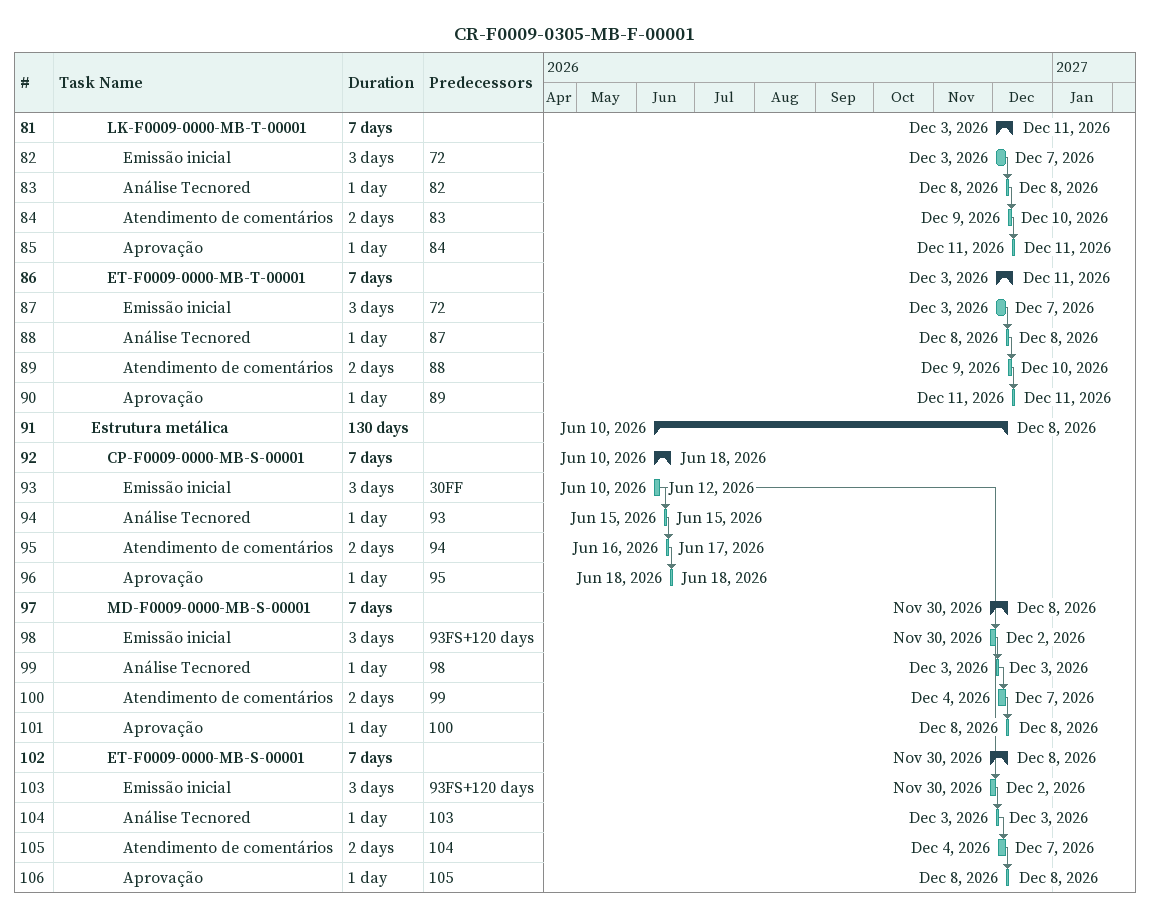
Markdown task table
CR-F0009-0305-MB-F-00001

| ID | Level | Task | Duration | Start | Finish | Predecessors |
|---|---|---|---|---|---|---|
| 81 | 4 | **LK-F0009-0000-MB-T-00001** | 7d | 2026-12-03 | 2026-12-11 |  |
| 82 | 5 | Emissão inicial | 3d | 2026-12-03 | 2026-12-07 | 72 |
| 83 | 5 | Análise Tecnored | 1d | 2026-12-08 | 2026-12-08 | 82 |
| 84 | 5 | Atendimento de comentários | 2d | 2026-12-09 | 2026-12-10 | 83 |
| 85 | 5 | Aprovação | 1d | 2026-12-11 | 2026-12-11 | 84 |
| 86 | 4 | **ET-F0009-0000-MB-T-00001** | 7d | 2026-12-03 | 2026-12-11 |  |
| 87 | 5 | Emissão inicial | 3d | 2026-12-03 | 2026-12-07 | 72 |
| 88 | 5 | Análise Tecnored | 1d | 2026-12-08 | 2026-12-08 | 87 |
| 89 | 5 | Atendimento de comentários | 2d | 2026-12-09 | 2026-12-10 | 88 |
| 90 | 5 | Aprovação | 1d | 2026-12-11 | 2026-12-11 | 89 |
| 91 | 3 | **Estrutura metálica** | 130d | 2026-06-10 | 2026-12-08 |  |
| 92 | 4 | **CP-F0009-0000-MB-S-00001** | 7d | 2026-06-10 | 2026-06-18 |  |
| 93 | 5 | Emissão inicial | 3d | 2026-06-10 | 2026-06-12 | 30FF |
| 94 | 5 | Análise Tecnored | 1d | 2026-06-15 | 2026-06-15 | 93 |
| 95 | 5 | Atendimento de comentários | 2d | 2026-06-16 | 2026-06-17 | 94 |
| 96 | 5 | Aprovação | 1d | 2026-06-18 | 2026-06-18 | 95 |
| 97 | 4 | **MD-F0009-0000-MB-S-00001** | 7d | 2026-11-30 | 2026-12-08 |  |
| 98 | 5 | Emissão inicial | 3d | 2026-11-30 | 2026-12-02 | 93FS+120d |
| 99 | 5 | Análise Tecnored | 1d | 2026-12-03 | 2026-12-03 | 98 |
| 100 | 5 | Atendimento de comentários | 2d | 2026-12-04 | 2026-12-07 | 99 |
| 101 | 5 | Aprovação | 1d | 2026-12-08 | 2026-12-08 | 100 |
| 102 | 4 | **ET-F0009-0000-MB-S-00001** | 7d | 2026-11-30 | 2026-12-08 |  |
| 103 | 5 | Emissão inicial | 3d | 2026-11-30 | 2026-12-02 | 93FS+120d |
| 104 | 5 | Análise Tecnored | 1d | 2026-12-03 | 2026-12-03 | 103 |
| 105 | 5 | Atendimento de comentários | 2d | 2026-12-04 | 2026-12-07 | 104 |
| 106 | 5 | Aprovação | 1d | 2026-12-08 | 2026-12-08 | 105 |
